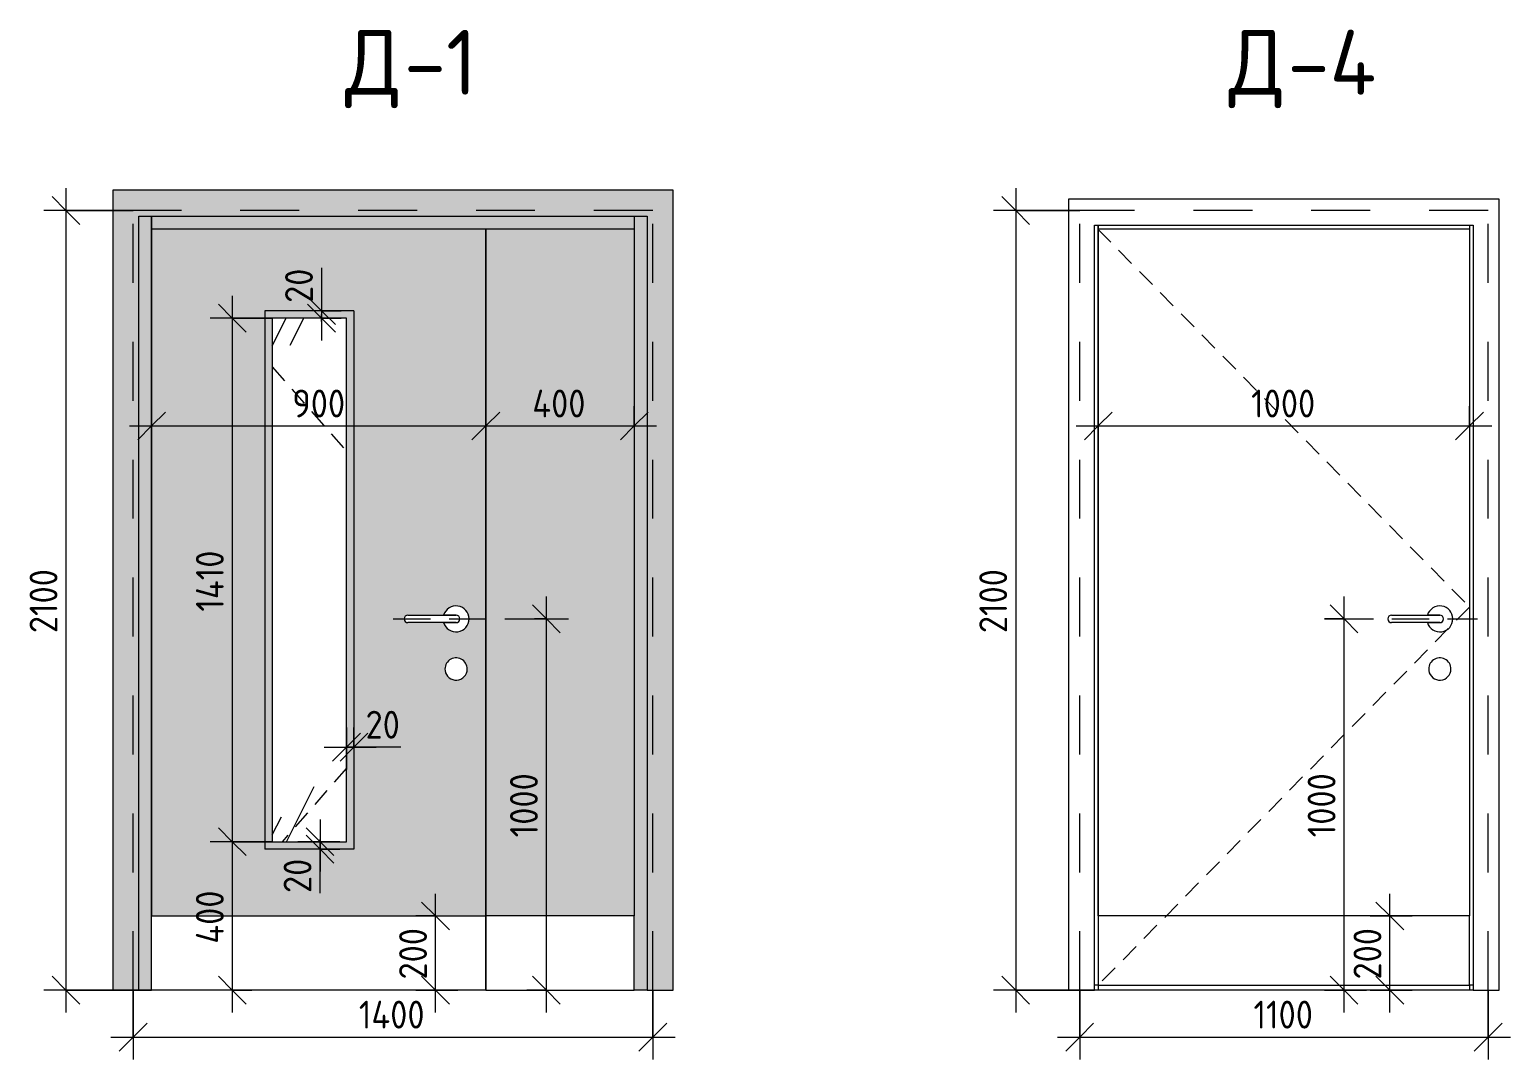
# Model space of a CAD drawing. Header units: millimetres. Extents: x 6259 to 26612, y 3838 to 8230.
# Drawn here: x 6259 to 10248, y 5457 to 8230 of the extents above; entities that cross this region are included whole.
import ezdxf

# ---------------------------------------------------------------- set-up
doc = ezdxf.new("R2010")
doc.units = ezdxf.units.MM
for name, pattern in [('200_ШТРИХ__ш1_п0_6_', [80, 50, -30]), ('ADSK_Штрих_ш2 п1', [150, 100, -50]), ('Штрих', [317.5, 158.75, -158.75])]:
    doc.linetypes.add(name, pattern=pattern)
for name, color, linetype, lineweight in [('A-ANNO-DIMS', 7, 'Continuous', 9), ('A-ANNO-DIMS-50', 7, 'Continuous', 9), ('A-DETL-1', 7, 'ADSK_Штрих_ш2 п1', 9), ('A-DOOR', 7, 'Continuous', 9), ('A-DOOR-1', 7, 'Штрих', 9), ('A-DOOR-2', 7, '200_ШТРИХ__ш1_п0_6_', 9), ('A-DOOR-FRAM', 7, 'Continuous', 9)]:
    doc.layers.add(name, color=color, linetype=linetype, lineweight=lineweight)
doc.layers.add('G-ANNO-TEXT-1', color=7, linetype='Continuous', lineweight=9, true_color=0x3c3c3c)
doc.styles.add('GOST Common', font='GOST_Common.ttf', dxfattribs={"height": 175})
doc.styles.add('ISOCPEUR', font='isocpeur.ttf', dxfattribs={"width": 0.9, "height": 75})
doc.dimstyles.new('ISO-1_5', dxfattribs={"dimscale": 304.8, "dimtxt": 74.698588, "dimasz": 0.246063, "dimexe": 0.19685, "dimexo": 0, "dimgap": 0, "dimtad": 1, "dimdec": 0, "dimrnd": 10, "dimzin": 0, "dimdsep": 46, "dimtxsty": 'ISOCPEUR', "dimblk1": 'OBLIQUE', "dimblk2": 'OBLIQUE', "dimsah": 1, "dimcen": 0.09, "dimdle": 0.19685, "dimazin": 0, "dimtfac": 1, "dimtdec": 4, "dimtix": 1, "dimtmove": 0, "dimatfit": 3, "dimfxl": 1, "dimtvp": 1, "dimtolj": 1, "dimtzin": 0, "dimarcsym": 2})
doc.dimstyles.new('ISO-1_5_1', dxfattribs={"dimscale": 304.8, "dimtxt": 74.698588, "dimasz": 0.246063, "dimexe": 0.19685, "dimexo": 0, "dimgap": 0, "dimtad": 1, "dimdec": 0, "dimrnd": 10, "dimzin": 0, "dimdsep": 46, "dimtxsty": 'ISOCPEUR', "dimblk1": 'OBLIQUE', "dimblk2": 'OBLIQUE', "dimsah": 1, "dimcen": 0.09, "dimdle": 0.19685, "dimazin": 0, "dimtfac": 1, "dimtdec": 4, "dimtix": 1, "dimtmove": 1, "dimatfit": 3, "dimfxl": 1, "dimtvp": 1, "dimtolj": 1, "dimtzin": 0, "dimarcsym": 2})

# ---------------------------------------------------------------- blocks, each defined once
blk = doc.blocks.new('Family - ___-32216127-_Двери_ 2 этаж 1-12')
at = {"layer": 'A-DOOR'}
h = blk.add_hatch(color=256, dxfattribs=at)
h.paths.add_polyline_path([(6850, 5843), (7487.5, 5843), (7487.5, 7693), (6587.5, 7693), (6587.5, 5843), (6750, 5843)])
h.paths.add_polyline_path([(6912.5, 6043), (6912.5, 7453), (7112.5, 7453), (7112.5, 6043), (7046.6, 6043)])
h.paths.add_polyline_path([(7409.7, 6478.1), (7402.2, 6478.5), (7395.1, 6480.7), (7388.1, 6485.2), (7383.5, 6490), (7379.5, 6497.7), (7377.8, 6503.7), (7377.8, 6511.8), (7379.5, 6518.6), (7383.5, 6525.8), (7388.1, 6530.9), (7394.5, 6535), (7401.6, 6537.4), (7409.2, 6538), (7416.6, 6536.6), (7423.5, 6533.4), (7429.3, 6528.6), (7433.8, 6522.5), (7436.6, 6515.5), (7437.5, 6508), (7436.6, 6500.5), (7433.9, 6493.6), (7429.5, 6487.6), (7423.7, 6482.8), (7417, 6479.5), (7411.7, 6478.5)])
h.paths.add_polyline_path([(7408.1, 6608), (7399.1, 6609), (7390.6, 6612.3), (7383.4, 6617.7), (7377.7, 6624.7), (7374, 6633), (7274.9, 6633.3), (7272.5, 6634.3), (7270.5, 6635.9), (7268.9, 6638), (7267.9, 6640.4), (7267.5, 6643), (7267.9, 6645.6), (7268.9, 6648), (7270.5, 6650.1), (7272.5, 6651.7), (7274.9, 6652.7), (7277.5, 6653), (7374, 6653), (7377.7, 6661.3), (7383.4, 6668.3), (7390.6, 6673.7), (7399.1, 6677), (7410.1, 6677.7), (7417, 6676.7), (7425.3, 6673.1), (7432.5, 6667.6), (7437.9, 6660.3), (7441.4, 6652), (7442.5, 6642.9), (7441.4, 6634), (7437.9, 6625.7), (7432.5, 6618.4), (7425.3, 6612.9), (7416.2, 6609.2), (7410.1, 6608.3)])
blk.add_hatch(color=256, dxfattribs=at).paths.add_polyline_path([(7487.5, 5843), (7887.5, 5843), (7887.5, 7693), (7487.5, 7693), (7487.5, 6089.8)])
h = blk.add_hatch(dxfattribs=at)
h.set_pattern_fill('FP_1', color=256, style=0, pattern_type=2)
h.set_pattern_definition([(63.435, (127, 63.5), (-511.17, 1533.5), [635, -381, 635, -381, -807.81]), (63.435, (127, 63.5), (-511.17, 1533.5), [-2032, 254, -553.8]), (63.435, (95.2, 95.2), (-511.17, 1533.5), [508, -635, 381, -381, -934.81]), (63.435, (95.2, 95.2), (-511.17, 1533.5), [-1905, 444.5, -490.3]), (63.435, (95.2, 190.5), (-511.17, 1533.5), [381, -762, 254, -381, -1061.81]), (63.435, (95.2, 190.5), (-511.17, 1533.5), [-1778, 571.5, -490.3]), (63.435, (190.5, 95.2), (-511.17, 1533.5), [381, -762, 317.5, -12809.3]), (63.435, (285.8, 190.5), (-511.17, 1533.5), [190.5, -952.5, 127, -12999.8]), (63.435, (127, 349.2), (-511.17, 1533.5), [127, -952.5, 127, -508, -1125.31]), (63.435, (127, 349.2), (-511.17, 1533.5), [-1714.5, 317.5, -807.8]), (63.435, (698.5, 254), (-511.17, 1533.5), [635, -952.5, 762, -503]), (63.435, (698.5, 158.8), (-511.17, 1533.5), [889, -635, 952.5, -376]), (63.435, (762, 190.5), (-511.17, 1533.5), [1016, -508, 762, -553.8]), (63.435, (857.2, 285.8), (-511.17, 1533.5), [635, -889, 508, -807.8]), (63.435, (762, 476.2), (-511.17, 1533.5), [317.5, -1270, 381, -871.3]), (63.435, (952.5, 381), (-511.17, 1533.5), [254, -1270, 254, -1061.8])])
h.paths.add_polyline_path([(6912.5, 6043), (7112.5, 6043), (7112.5, 7453), (6912.5, 7453), (6912.5, 6256.3)])
at = {"layer": 'A-DOOR-FRAM'}
for points in [[(6552.5, 5643), (6552.5, 7728), (7922.5, 7728), (7922.5, 5643), (7992.5, 5643), (7992.5, 7798), (6482.5, 7798), (6482.5, 5643)], [(6587.5, 5643), (6587.5, 7728), (6552.5, 7728), (6552.5, 5643)], [(6912.5, 7693), (7887.5, 7693), (7887.5, 7728), (6587.5, 7728), (6587.5, 7693)], [(7922.5, 5643), (7922.5, 7728), (7887.5, 7728), (7887.5, 5643)]]:
    blk.add_hatch(color=256, dxfattribs=at).paths.add_polyline_path(points)
at = {"layer": 'A-DOOR'}
for p, q in [((7487.5, 7693), (6587.5, 7693)), ((6587.5, 5843), (6587.5, 7693)), ((7487.5, 7693), (7487.5, 5843)), ((7887.5, 7693), (7487.5, 7693)), ((7487.5, 5843), (7487.5, 7693)), ((7887.5, 7693), (7887.5, 5843)), ((7132.5, 7473), (6892.5, 7473)), ((6892.5, 7473), (6892.5, 6023)), ((7132.5, 7473), (7132.5, 6023)), ((6912.5, 7453), (6912.5, 6043)), ((7112.5, 7453), (6912.5, 7453)), ((7112.5, 6043), (7112.5, 7453)), ((7277.5, 6653), (7407.5, 6653)), ((7407.5, 6633), (7277.5, 6633)), ((7407.5, 6653), (7374, 6653)), ((7374, 6633), (7407.5, 6633)), ((6912.5, 6043), (7112.5, 6043)), ((7132.5, 6023), (6892.5, 6023)), ((6587.5, 5843), (7487.5, 5843)), ((6587.5, 5643), (6587.5, 5843)), ((7487.5, 5643), (7487.5, 5843)), ((7887.5, 5843), (7487.5, 5843)), ((7487.5, 5843), (7487.5, 5643)), ((7887.5, 5643), (7887.5, 5843)), ((7487.5, 5643), (6587.5, 5643)), ((7487.5, 5643), (7887.5, 5643))]:
    blk.add_line(p, q, dxfattribs=at)
for centre, radius, start, end in [((7407.5, 6643), 35, 0, 163.3985), ((7277.5, 6643), 10, 90, 270), ((7407.5, 6643), 35, 196.6015, 0), ((7407.5, 6643), 10, 270, 90), ((7407.5, 6643), 10, 270, 90), ((7407.5, 6508), 30, 0, 188.1699), ((7407.5, 6508), 30, 188.1699, 0)]:
    blk.add_arc(centre, radius, start, end, dxfattribs=at)
at = {"layer": 'A-DOOR-1'}
for p, q in [((7937.5, 7743), (6537.5, 7743)), ((6537.5, 5643), (6537.5, 7743)), ((7937.5, 7743), (6537.5, 7743)), ((6537.5, 5643), (6537.5, 7743)), ((7937.5, 5643), (7937.5, 7743)), ((7937.5, 5643), (7937.5, 7743))]:
    blk.add_line(p, q, dxfattribs=at)
at = {"layer": 'A-DOOR-2'}
for p, q in [((6912.5, 7321.9), (7112.5, 7094.4)), ((7112.5, 6240.9), (6938.7, 6043))]:
    blk.add_line(p, q, dxfattribs=at)
at = {"layer": 'A-DOOR-FRAM'}
for p, q in [((7992.5, 7798), (6482.5, 7798)), ((6482.5, 7798), (6482.5, 5643)), ((7992.5, 5643), (7992.5, 7798)), ((6552.5, 5643), (6552.5, 7728)), ((6552.5, 7728), (7922.5, 7728)), ((6587.5, 7693), (6587.5, 7728)), ((6587.5, 7728), (6587.5, 5843)), ((7887.5, 7728), (7887.5, 7693)), ((7887.5, 7728), (7887.5, 5843)), ((7922.5, 7728), (7922.5, 5643)), ((7887.5, 7693), (6587.5, 7693)), ((6482.5, 5643), (6552.5, 5643)), ((6587.5, 5643), (6552.5, 5643)), ((7922.5, 5643), (7887.5, 5643)), ((7922.5, 5643), (7992.5, 5643))]:
    blk.add_line(p, q, dxfattribs=at)
blk = doc.blocks.new('Family - ___-32216138-_Двери_ 2 этаж 1-12')
at = {"layer": 'A-DOOR'}
for p, q in [((10137.5, 7693), (9137.5, 7693)), ((9137.5, 5843), (9137.5, 7693)), ((10137.5, 7693), (10137.5, 5843)), ((9927.5, 6653), (10057.5, 6653)), ((10057.5, 6633), (9927.5, 6633)), ((10057.5, 6653), (10024, 6653)), ((10024, 6633), (10057.5, 6633)), ((10137.5, 5843), (9137.5, 5843)), ((9137.5, 5843), (9137.5, 5657)), ((10137.5, 5657), (10137.5, 5843)), ((9137.5, 5657), (10137.5, 5657))]:
    blk.add_line(p, q, dxfattribs=at)
for centre, radius, start, end in [((10057.5, 6643), 35, 0, 163.3985), ((9927.5, 6643), 10, 90, 270), ((10057.5, 6643), 35, 196.6015, 0), ((10057.5, 6643), 10, 270, 90), ((10057.5, 6643), 10, 270, 90), ((10057.5, 6508), 30, 0, 188.1699), ((10057.5, 6508), 30, 188.1699, 0)]:
    blk.add_arc(centre, radius, start, end, dxfattribs=at)
at = {"layer": 'A-DOOR-1'}
for p, q in [((10187.5, 7743), (9087.5, 7743)), ((9087.5, 5643), (9087.5, 7743)), ((10187.5, 7743), (9087.5, 7743)), ((9087.5, 5643), (9087.5, 7743)), ((10187.5, 5643), (10187.5, 7743)), ((10187.5, 5643), (10187.5, 7743))]:
    blk.add_line(p, q, dxfattribs=at)
at = {"layer": 'A-DOOR-2'}
for p, q in [((9136.1, 7693), (10137.5, 6675)), ((10137.5, 6675), (10084.1, 6620.6)), ((10080.3, 6616.8), (9137.5, 5657))]:
    blk.add_line(p, q, dxfattribs=at)
at = {"layer": 'A-DOOR-FRAM'}
for p, q in [((10217.5, 7773), (9057.5, 7773)), ((9057.5, 7773), (9057.5, 5643)), ((10217.5, 5643), (10217.5, 7773)), ((9127.5, 5643), (9127.5, 7703)), ((9127.5, 7703), (10147.5, 7703)), ((9137.5, 7693), (9137.5, 7703)), ((9137.5, 7703), (9137.5, 5843)), ((10137.5, 7703), (10137.5, 7693)), ((10137.5, 7703), (10137.5, 5843)), ((10147.5, 7703), (10147.5, 5643)), ((10137.5, 7693), (9137.5, 7693)), ((9057.5, 5643), (9127.5, 5643)), ((9137.5, 5657), (9127.5, 5657)), ((9137.5, 5643), (9127.5, 5643)), ((10147.5, 5643), (9127.5, 5643)), ((9137.5, 5657), (9137.5, 5643)), ((10137.5, 5657), (10137.5, 5643)), ((10147.5, 5657), (10137.5, 5657)), ((10147.5, 5643), (10137.5, 5643)), ((10147.5, 5643), (10217.5, 5643))]:
    blk.add_line(p, q, dxfattribs=at)
blk = doc.blocks.new('DIMBLOCK1-_Двери_ 2 этаж 1-12')
at = {"layer": 'A-ANNO-DIMS-50'}
for p, q in [((6537.5, 5643), (6537.5, 5456.8)), ((6537.5, 5516.8), (6537.5, 5643)), ((7937.5, 5643), (7937.5, 5456.8)), ((7937.5, 5516.8), (7937.5, 5643)), ((6477.5, 5516.8), (7997.5, 5516.8))]:
    blk.add_line(p, q, dxfattribs=at)
at = {"layer": 'A-ANNO-DIMS-50', "lineweight": 20}
for p, q in [((6537.5, 5516.8), (6575, 5554.3)), ((7937.5, 5516.8), (7975, 5554.3)), ((6537.5, 5516.8), (6500, 5479.3)), ((7937.5, 5516.8), (7900, 5479.3))]:
    blk.add_line(p, q, dxfattribs=at)
at = {"layer": 'A-ANNO-DIMS-50', "color": 0, "insert": (7145.6, 5614.8), "char_height": 75, "width": 220.648, "attachment_point": 1, "line_spacing_factor": 1.149209, "style": 'ISOCPEUR'}
blk.add_mtext('1400', dxfattribs=at)
blk = doc.blocks.new('_Oblique')
at = {"color": 0, "linetype": 'ByBlock', "lineweight": -2}
blk.add_line((-0.5, -0.5), (0.5, 0.5), dxfattribs=at)
blk = doc.blocks.new('DIMBLOCK2-_Двери_ 2 этаж 1-12')
at = {"layer": 'A-ANNO-DIMS-50', "lineweight": 20}
for p, q in [((7352.1, 5843), (7314.6, 5880.5)), ((7352.1, 5843), (7389.6, 5805.5)), ((7352.1, 5643), (7314.6, 5680.5)), ((7352.1, 5643), (7389.6, 5605.5))]:
    blk.add_line(p, q, dxfattribs=at)
at = {"layer": 'A-ANNO-DIMS-50'}
for p, q in [((7352.1, 5583), (7352.1, 5903)), ((7299.1, 5843), (7412.1, 5843)), ((7352.1, 5843), (7299.1, 5843)), ((7299.1, 5643), (7412.1, 5643)), ((7352.1, 5643), (7299.1, 5643))]:
    blk.add_line(p, q, dxfattribs=at)
at = {"layer": 'A-ANNO-DIMS-50', "color": 0, "insert": (7254.1, 5671.9), "char_height": 75, "width": 170.658, "attachment_point": 1, "rotation": 90, "line_spacing_factor": 1.149209, "style": 'ISOCPEUR'}
blk.add_mtext('200', dxfattribs=at)
blk = doc.blocks.new('DIMBLOCK3-_Двери_ 2 этаж 1-12')
at = {"layer": 'A-ANNO-DIMS-50'}
for p, q in [((6804.7, 7513), (6804.7, 6043)), ((6912.5, 7453), (6744.7, 7453)), ((6804.7, 7453), (6912.5, 7453)), ((6912.5, 6043), (6744.7, 6043)), ((6804.7, 6043), (6912.5, 6043))]:
    blk.add_line(p, q, dxfattribs=at)
at = {"layer": 'A-ANNO-DIMS-50', "lineweight": 20}
for p, q in [((6804.7, 7453), (6767.2, 7490.5)), ((6804.7, 7453), (6842.2, 7415.5)), ((6804.7, 6043), (6767.2, 6080.5)), ((6804.7, 6043), (6842.2, 6005.5))]:
    blk.add_line(p, q, dxfattribs=at)
at = {"layer": 'A-ANNO-DIMS-50', "color": 0, "insert": (6706.7, 6662.5), "char_height": 75, "width": 205.134, "attachment_point": 1, "rotation": 90, "line_spacing_factor": 1.149209, "style": 'ISOCPEUR'}
blk.add_mtext('1410', dxfattribs=at)
blk = doc.blocks.new('DIMBLOCK4-_Двери_ 2 этаж 1-12')
at = {"layer": 'A-ANNO-DIMS-50', "lineweight": 20}
for p, q in [((6804.7, 6043), (6767.2, 6080.5)), ((6804.7, 6043), (6842.2, 6005.5)), ((6804.7, 5643), (6767.2, 5680.5)), ((6804.7, 5643), (6842.2, 5605.5))]:
    blk.add_line(p, q, dxfattribs=at)
at = {"layer": 'A-ANNO-DIMS-50'}
for p, q in [((6912.5, 6043), (6744.7, 6043)), ((6804.7, 6043), (6804.7, 5583)), ((6804.7, 6043), (6912.5, 6043)), ((6857.7, 5643), (6744.7, 5643)), ((6804.7, 5643), (6857.7, 5643))]:
    blk.add_line(p, q, dxfattribs=at)
at = {"layer": 'A-ANNO-DIMS-50', "color": 0, "insert": (6706.7, 5768.3), "char_height": 75, "width": 179.277, "attachment_point": 1, "rotation": 90, "line_spacing_factor": 1.149209, "style": 'ISOCPEUR'}
blk.add_mtext('400', dxfattribs=at)
blk = doc.blocks.new('DIMBLOCK5-_Двери_ 2 этаж 1-12')
at = {"layer": 'A-ANNO-DIMS-50'}
for p, q in [((7041, 6103), (7041, 5963)), ((7094, 6043), (6981, 6043)), ((7041, 6049.6), (7041, 6033)), ((7041, 5904.8), (7041, 6049.6)), ((7041, 6043), (7094, 6043)), ((7094, 6023), (6981, 6023)), ((7041, 6023), (7094, 6023))]:
    blk.add_line(p, q, dxfattribs=at)
at = {"layer": 'A-ANNO-DIMS-50', "lineweight": 20}
for p, q in [((7041, 6043), (7003.5, 6080.5)), ((7041, 6023), (7003.5, 6060.5)), ((7041, 6043), (7078.5, 6005.5)), ((7041, 6023), (7078.5, 5985.5))]:
    blk.add_line(p, q, dxfattribs=at)
at = {"layer": 'A-ANNO-DIMS-50', "color": 0, "insert": (6943, 5904.8), "char_height": 75, "width": 113.772, "attachment_point": 1, "rotation": 90, "line_spacing_factor": 1.149209, "style": 'ISOCPEUR'}
blk.add_mtext('20', dxfattribs=at)
blk = doc.blocks.new('DIMBLOCK6-_Двери_ 2 этаж 1-12')
at = {"layer": 'A-ANNO-DIMS-50'}
for p, q in [((7112.5, 6350.7), (7112.5, 6237.6)), ((7112.5, 6297.6), (7112.5, 6350.7)), ((7132.5, 6350.7), (7132.5, 6237.6)), ((7132.5, 6297.6), (7132.5, 6350.7)), ((7052.5, 6297.6), (7192.5, 6297.6)), ((7113.7, 6297.6), (7122.5, 6297.6)), ((7258.5, 6297.6), (7113.7, 6297.6))]:
    blk.add_line(p, q, dxfattribs=at)
at = {"layer": 'A-ANNO-DIMS-50', "lineweight": 20}
for p, q in [((7112.5, 6297.6), (7150, 6335.1)), ((7132.5, 6297.6), (7170, 6335.1)), ((7112.5, 6297.6), (7075, 6260.1)), ((7132.5, 6297.6), (7095, 6260.1))]:
    blk.add_line(p, q, dxfattribs=at)
at = {"layer": 'A-ANNO-DIMS-50', "color": 0, "insert": (7163.7, 6395.6), "char_height": 75, "width": 113.772, "attachment_point": 1, "line_spacing_factor": 1.149209, "style": 'ISOCPEUR'}
blk.add_mtext('20', dxfattribs=at)
blk = doc.blocks.new('DIMBLOCK7-_Двери_ 2 этаж 1-12')
at = {"layer": 'A-ANNO-DIMS-50'}
for p, q in [((7044.9, 7588.8), (7044.9, 7444)), ((7044.9, 7533), (7044.9, 7393)), ((7097.9, 7473), (6984.9, 7473)), ((7044.9, 7473), (7097.9, 7473)), ((7044.9, 7444), (7044.9, 7463)), ((7097.9, 7453), (6984.9, 7453)), ((7044.9, 7453), (7097.9, 7453))]:
    blk.add_line(p, q, dxfattribs=at)
at = {"layer": 'A-ANNO-DIMS-50', "lineweight": 20}
for p, q in [((7044.9, 7473), (7007.4, 7510.5)), ((7044.9, 7453), (7007.4, 7490.5)), ((7044.9, 7473), (7082.4, 7435.5)), ((7044.9, 7453), (7082.4, 7415.5))]:
    blk.add_line(p, q, dxfattribs=at)
at = {"layer": 'A-ANNO-DIMS-50', "color": 0, "insert": (6946.9, 7494), "char_height": 75, "width": 113.772, "attachment_point": 1, "rotation": 90, "line_spacing_factor": 1.149209, "style": 'ISOCPEUR'}
blk.add_mtext('20', dxfattribs=at)
blk = doc.blocks.new('DIMBLOCK8-_Двери_ 2 этаж 1-12')
at = {"layer": 'A-ANNO-DIMS-50', "lineweight": 20}
for p, q in [((6356.7, 7743), (6319.2, 7780.5)), ((6356.7, 7743), (6394.2, 7705.5)), ((6356.7, 5643), (6319.2, 5680.5)), ((6356.7, 5643), (6394.2, 5605.5))]:
    blk.add_line(p, q, dxfattribs=at)
at = {"layer": 'A-ANNO-DIMS-50'}
for p, q in [((6356.7, 7803), (6356.7, 5583)), ((6537.5, 7743), (6296.7, 7743)), ((6356.7, 7743), (6537.5, 7743)), ((6587.5, 5643), (6296.7, 5643)), ((6356.7, 5643), (6587.5, 5643))]:
    blk.add_line(p, q, dxfattribs=at)
at = {"layer": 'A-ANNO-DIMS-50', "color": 0, "insert": (6258.7, 6604.7), "char_height": 75, "width": 212.029, "attachment_point": 1, "rotation": 90, "line_spacing_factor": 1.149209, "style": 'ISOCPEUR'}
blk.add_mtext('2100', dxfattribs=at)
blk = doc.blocks.new('DIMBLOCK9-_Двери_ 2 этаж 1-12')
at = {"layer": 'A-ANNO-DIMS-50'}
for p, q in [((7487.5, 7115.7), (7487.5, 7222.6)), ((6587.5, 7215.7), (6587.5, 7102.6)), ((6587.5, 7162.6), (6587.5, 7215.7)), ((6527.5, 7162.6), (7487.5, 7162.6)), ((7487.5, 7162.6), (7487.5, 7115.7))]:
    blk.add_line(p, q, dxfattribs=at)
at = {"layer": 'A-ANNO-DIMS-50', "lineweight": 20}
for p, q in [((6587.5, 7162.6), (6625, 7200.1)), ((7487.5, 7162.6), (7525, 7200.1)), ((6587.5, 7162.6), (6550, 7125.1)), ((7487.5, 7162.6), (7450, 7125.1))]:
    blk.add_line(p, q, dxfattribs=at)
at = {"layer": 'A-ANNO-DIMS-50', "color": 0, "insert": (6966.4, 7260.6), "char_height": 75, "width": 170.658, "attachment_point": 1, "line_spacing_factor": 1.149209, "style": 'ISOCPEUR'}
blk.add_mtext('900', dxfattribs=at)
blk = doc.blocks.new('DIMBLOCK10-_Двери_ 2 этаж 1-12')
at = {"layer": 'A-ANNO-DIMS-50'}
for p, q in [((7487.5, 7115.7), (7487.5, 7222.6)), ((7887.5, 7215.7), (7887.5, 7102.6)), ((7887.5, 7162.6), (7887.5, 7215.7)), ((7487.5, 7162.6), (7947.5, 7162.6)), ((7487.5, 7162.6), (7487.5, 7115.7))]:
    blk.add_line(p, q, dxfattribs=at)
at = {"layer": 'A-ANNO-DIMS-50', "lineweight": 20}
for p, q in [((7487.5, 7162.6), (7525, 7200.1)), ((7887.5, 7162.6), (7925, 7200.1)), ((7487.5, 7162.6), (7450, 7125.1)), ((7887.5, 7162.6), (7850, 7125.1))]:
    blk.add_line(p, q, dxfattribs=at)
at = {"layer": 'A-ANNO-DIMS-50', "color": 0, "insert": (7612.8, 7260.6), "char_height": 75, "width": 179.277, "attachment_point": 1, "line_spacing_factor": 1.149209, "style": 'ISOCPEUR'}
blk.add_mtext('400', dxfattribs=at)
blk = doc.blocks.new('DIMBLOCK11-_Двери_ 2 этаж 1-12')
at = {"layer": 'A-ANNO-DIMS-50', "lineweight": 20}
for p, q in [((8914.9, 7743), (8877.4, 7780.5)), ((8914.9, 7743), (8952.4, 7705.5)), ((8914.9, 5643), (8877.4, 5680.5)), ((8914.9, 5643), (8952.4, 5605.5))]:
    blk.add_line(p, q, dxfattribs=at)
at = {"layer": 'A-ANNO-DIMS-50'}
for p, q in [((8914.9, 7803), (8914.9, 5583)), ((9087.5, 7743), (8854.9, 7743)), ((8914.9, 7743), (9087.5, 7743)), ((9127.5, 5643), (8854.9, 5643)), ((8914.9, 5643), (9127.5, 5643))]:
    blk.add_line(p, q, dxfattribs=at)
at = {"layer": 'A-ANNO-DIMS-50', "color": 0, "insert": (8816.9, 6604.7), "char_height": 75, "width": 212.029, "attachment_point": 1, "rotation": 90, "line_spacing_factor": 1.149209, "style": 'ISOCPEUR'}
blk.add_mtext('2100', dxfattribs=at)
blk = doc.blocks.new('DIMBLOCK12-_Двери_ 2 этаж 1-12')
at = {"layer": 'A-ANNO-DIMS-50'}
for p, q in [((9087.5, 5643), (9087.5, 5456.8)), ((9087.5, 5516.8), (9087.5, 5643)), ((10187.5, 5643), (10187.5, 5456.8)), ((10187.5, 5516.8), (10187.5, 5643)), ((9027.5, 5516.8), (10247.5, 5516.8))]:
    blk.add_line(p, q, dxfattribs=at)
at = {"layer": 'A-ANNO-DIMS-50', "lineweight": 20}
for p, q in [((9087.5, 5516.8), (9125, 5554.3)), ((10187.5, 5516.8), (10225, 5554.3)), ((9087.5, 5516.8), (9050, 5479.3)), ((10187.5, 5516.8), (10150, 5479.3))]:
    blk.add_line(p, q, dxfattribs=at)
at = {"layer": 'A-ANNO-DIMS-50', "color": 0, "insert": (9555.6, 5614.8), "char_height": 75, "width": 196.515, "attachment_point": 1, "line_spacing_factor": 1.149209, "style": 'ISOCPEUR'}
blk.add_mtext('1100', dxfattribs=at)
blk = doc.blocks.new('DIMBLOCK13-_Двери_ 2 этаж 1-12')
at = {"layer": 'A-ANNO-DIMS-50', "lineweight": 20}
for p, q in [((9923, 5843), (9885.5, 5880.5)), ((9923, 5843), (9960.5, 5805.5)), ((9923, 5643), (9885.5, 5680.5)), ((9923, 5643), (9960.5, 5605.5))]:
    blk.add_line(p, q, dxfattribs=at)
at = {"layer": 'A-ANNO-DIMS-50'}
for p, q in [((9923, 5583), (9923, 5903)), ((9870, 5843), (9983, 5843)), ((9923, 5843), (9870, 5843)), ((9870, 5643), (9983, 5643)), ((9923, 5643), (9870, 5643))]:
    blk.add_line(p, q, dxfattribs=at)
at = {"layer": 'A-ANNO-DIMS-50', "color": 0, "insert": (9825, 5671.9), "char_height": 75, "width": 170.658, "attachment_point": 1, "rotation": 90, "line_spacing_factor": 1.149209, "style": 'ISOCPEUR'}
blk.add_mtext('200', dxfattribs=at)
blk = doc.blocks.new('DIMBLOCK17-_Двери_ 2 этаж 1-12')
at = {"layer": 'A-ANNO-DIMS-50'}
for p, q in [((9799.5, 5583), (9799.5, 6703.4)), ((9746.5, 6643.4), (9859.5, 6643.4)), ((9799.5, 6643.4), (9746.5, 6643.4)), ((9746.5, 5643), (9859.5, 5643)), ((9799.5, 5643), (9746.5, 5643))]:
    blk.add_line(p, q, dxfattribs=at)
at = {"layer": 'A-ANNO-DIMS-50', "lineweight": 20}
for p, q in [((9799.5, 6643.4), (9762, 6680.9)), ((9799.5, 6643.4), (9837, 6605.9)), ((9799.5, 5643), (9762, 5680.5)), ((9799.5, 5643), (9837, 5605.5))]:
    blk.add_line(p, q, dxfattribs=at)
at = {"layer": 'A-ANNO-DIMS-50', "color": 0, "insert": (9701.5, 6054.9), "char_height": 75, "width": 212.029, "attachment_point": 1, "rotation": 90, "line_spacing_factor": 1.149209, "style": 'ISOCPEUR'}
blk.add_mtext('1000', dxfattribs=at)
blk = doc.blocks.new('DIMBLOCK18-_Двери_ 2 этаж 1-12')
at = {"layer": 'A-ANNO-DIMS-50'}
for p, q in [((7650.7, 5583), (7650.7, 6703.4)), ((7618.5, 6643.4), (7710.7, 6643.4)), ((7650.7, 6643.4), (7618.5, 6643.4)), ((7597.7, 5643), (7710.7, 5643)), ((7650.7, 5643), (7597.7, 5643))]:
    blk.add_line(p, q, dxfattribs=at)
at = {"layer": 'A-ANNO-DIMS-50', "lineweight": 20}
for p, q in [((7650.7, 6643.4), (7613.2, 6680.9)), ((7650.7, 6643.4), (7688.2, 6605.9)), ((7650.7, 5643), (7613.2, 5680.5)), ((7650.7, 5643), (7688.2, 5605.5))]:
    blk.add_line(p, q, dxfattribs=at)
at = {"layer": 'A-ANNO-DIMS-50', "color": 0, "insert": (7552.8, 6054.9), "char_height": 75, "width": 212.029, "attachment_point": 1, "rotation": 90, "line_spacing_factor": 1.149209, "style": 'ISOCPEUR'}
blk.add_mtext('1000', dxfattribs=at)
blk = doc.blocks.new('DIMBLOCK19-_Двери_ 2 этаж 1-12')
at = {"layer": 'A-ANNO-DIMS-50'}
for p, q in [((9137.5, 7215.7), (9137.5, 7102.6)), ((9137.5, 7162.6), (9137.5, 7215.7)), ((10137.5, 7215.7), (10137.5, 7102.6)), ((10137.5, 7162.6), (10137.5, 7215.7)), ((9077.5, 7162.6), (10197.5, 7162.6))]:
    blk.add_line(p, q, dxfattribs=at)
at = {"layer": 'A-ANNO-DIMS-50', "lineweight": 20}
for p, q in [((9137.5, 7162.6), (9175, 7200.1)), ((10137.5, 7162.6), (10175, 7200.1)), ((9137.5, 7162.6), (9100, 7125.1)), ((10137.5, 7162.6), (10100, 7125.1))]:
    blk.add_line(p, q, dxfattribs=at)
at = {"layer": 'A-ANNO-DIMS-50', "color": 0, "insert": (9549.2, 7260.6), "char_height": 75, "width": 212.029, "attachment_point": 1, "line_spacing_factor": 1.149209, "style": 'ISOCPEUR'}
blk.add_mtext('1000', dxfattribs=at)

msp = doc.modelspace()

# ---------------------------------------------------------------- linework, layer by layer
at = {"layer": 'A-DETL-1'}
for p, q in [((7238.5, 6643.4), (7618.5, 6643.4)), ((9778.5, 6643.4), (10158.5, 6643.4))]:
    msp.add_line(p, q, dxfattribs=at)

# ---------------------------------------------------------------- block references
at = {"layer": 'A-DOOR'}
for name in ['Family - ___-32216127-_Двери_ 2 этаж 1-12', 'Family - ___-32216138-_Двери_ 2 этаж 1-12']:
    msp.add_blockref(name, (0, 0), dxfattribs=at)

# ---------------------------------------------------------------- texts
at = {"layer": 'G-ANNO-TEXT-1', "char_height": 175, "attachment_point": 1, "style": 'GOST Common'}
for s, insert, width in [('\\fGOST Common|b0|i0|c204|p34|;Д', (7108.3, 8229.5), 192.405), ('-1', (7267, 8229.5), 256.54), ('\\fGOST Common|b0|i0|c204|p34|;Д', (9488.3, 8229.5), 192.405), ('-4', (9647, 8229.5), 324.683)]:
    msp.add_mtext(s, dxfattribs=dict(at, insert=insert, width=width))

# ---------------------------------------------------------------- dimensions: what is measured, and where the dimension line sits
at = {"layer": 'A-ANNO-DIMS'}
for base, p1, p2, override, picture, middle in [((6356.7, 5643), (6537.5, 7743), (6587.5, 5643), {"dimpost": '<>', "dimfxl": 2100.595154}, 'DIMBLOCK8-_Двери_ 2 этаж 1-12', (6319.2, 6693)), ((8914.9, 5643), (9087.5, 7743), (9127.5, 5643), {"dimpost": '<>', "dimfxl": 2100.380918}, 'DIMBLOCK11-_Двери_ 2 этаж 1-12', (8877.4, 6693)), ((6804.7, 6043), (6912.5, 7453), (6912.5, 6043), {"dimpost": '<>', "dimfxl": 1410}, 'DIMBLOCK3-_Двери_ 2 этаж 1-12', (6767.2, 6748)), ((7650.7, 6643.4), (7597.7, 5643), (7618.5, 6643.4), {"dimpost": '<>', "dimfxl": 1000.630776}, 'DIMBLOCK18-_Двери_ 2 этаж 1-12', (7613.2, 6143.2)), ((9799.5, 6643.4), (9746.5, 5643), (9746.5, 6643.4), {"dimpost": '<>', "dimfxl": 1000.415643}, 'DIMBLOCK17-_Двери_ 2 этаж 1-12', (9762, 6143.2)), ((6804.7, 5643), (6912.5, 6043), (6857.7, 5643), {"dimpost": '<>', "dimfxl": 403.734956}, 'DIMBLOCK4-_Двери_ 2 этаж 1-12', (6767.2, 5843)), ((7352.1, 5843), (7299.1, 5643), (7299.1, 5843), {"dimpost": '<>', "dimfxl": 200}, 'DIMBLOCK2-_Двери_ 2 этаж 1-12', (7314.6, 5743)), ((9923, 5843), (9870, 5643), (9870, 5843), {"dimpost": '<>', "dimfxl": 200}, 'DIMBLOCK13-_Двери_ 2 этаж 1-12', (9885.5, 5743))]:
    dim = msp.add_linear_dim(base=base, p1=p1, p2=p2, angle=90, dimstyle='ISO-1_5', override=override, dxfattribs=at)
    dim.commit()
    dim.dimension.update_dxf_attribs({"geometry": picture, "text_midpoint": middle})
for base, p1, p2, picture, middle in [((7044.9, 7453), (7097.9, 7473), (7097.9, 7453), 'DIMBLOCK7-_Двери_ 2 этаж 1-12', (6996.9, 7550.9)), ((7041, 6023), (7094, 6043), (7094, 6023), 'DIMBLOCK5-_Двери_ 2 этаж 1-12', (6993, 5961.7))]:
    dim = msp.add_linear_dim(base=base, p1=p1, p2=p2, angle=90, dimstyle='ISO-1_5_1', override={"dimpost": '<>', "dimfxl": 20}, dxfattribs=at)
    dim.commit()
    dim.dimension.update_dxf_attribs({"geometry": picture, "text_midpoint": middle, "dimtype": 160, "text_rotation": 90})
for base, p1, p2, override, picture, middle in [((7487.5, 7162.6), (6587.5, 7215.7), (7487.5, 7115.7), {"dimpost": '<>', "dimfxl": 905.535203}, 'DIMBLOCK9-_Двери_ 2 этаж 1-12', (7037.5, 7200.1)), ((7887.5, 7162.6), (7487.5, 7115.7), (7887.5, 7215.7), {"dimpost": '<>', "dimfxl": 412.303292}, 'DIMBLOCK10-_Двери_ 2 этаж 1-12', (7687.5, 7200.1)), ((10137.5, 7162.6), (9137.5, 7215.7), (10137.5, 7215.7), {"dimpost": '<>', "dimfxl": 1000}, 'DIMBLOCK19-_Двери_ 2 этаж 1-12', (9637.5, 7200.1)), ((7937.5, 5516.8), (6537.5, 5643), (7937.5, 5643), {"dimpost": '<>', "dimfxl": 1400}, 'DIMBLOCK1-_Двери_ 2 этаж 1-12', (7237.5, 5554.3)), ((10187.5, 5516.8), (9087.5, 5643), (10187.5, 5643), {"dimpost": '<>', "dimfxl": 1100}, 'DIMBLOCK12-_Двери_ 2 этаж 1-12', (9637.5, 5554.3))]:
    dim = msp.add_linear_dim(base=base, p1=p1, p2=p2, dimstyle='ISO-1_5', override=override, dxfattribs=at)
    dim.commit()
    dim.dimension.update_dxf_attribs({"geometry": picture, "text_midpoint": middle})
dim = msp.add_linear_dim(base=(7132.5, 6297.6), p1=(7112.5, 6350.7), p2=(7132.5, 6350.7), dimstyle='ISO-1_5_1', override={"dimpost": '<>', "dimfxl": 20}, dxfattribs=at)
dim.commit()
dim.dimension.update_dxf_attribs({"geometry": 'DIMBLOCK6-_Двери_ 2 этаж 1-12', "text_midpoint": (7220.6, 6345.6), "dimtype": 160})

doc.saveas('drawing.dxf')
